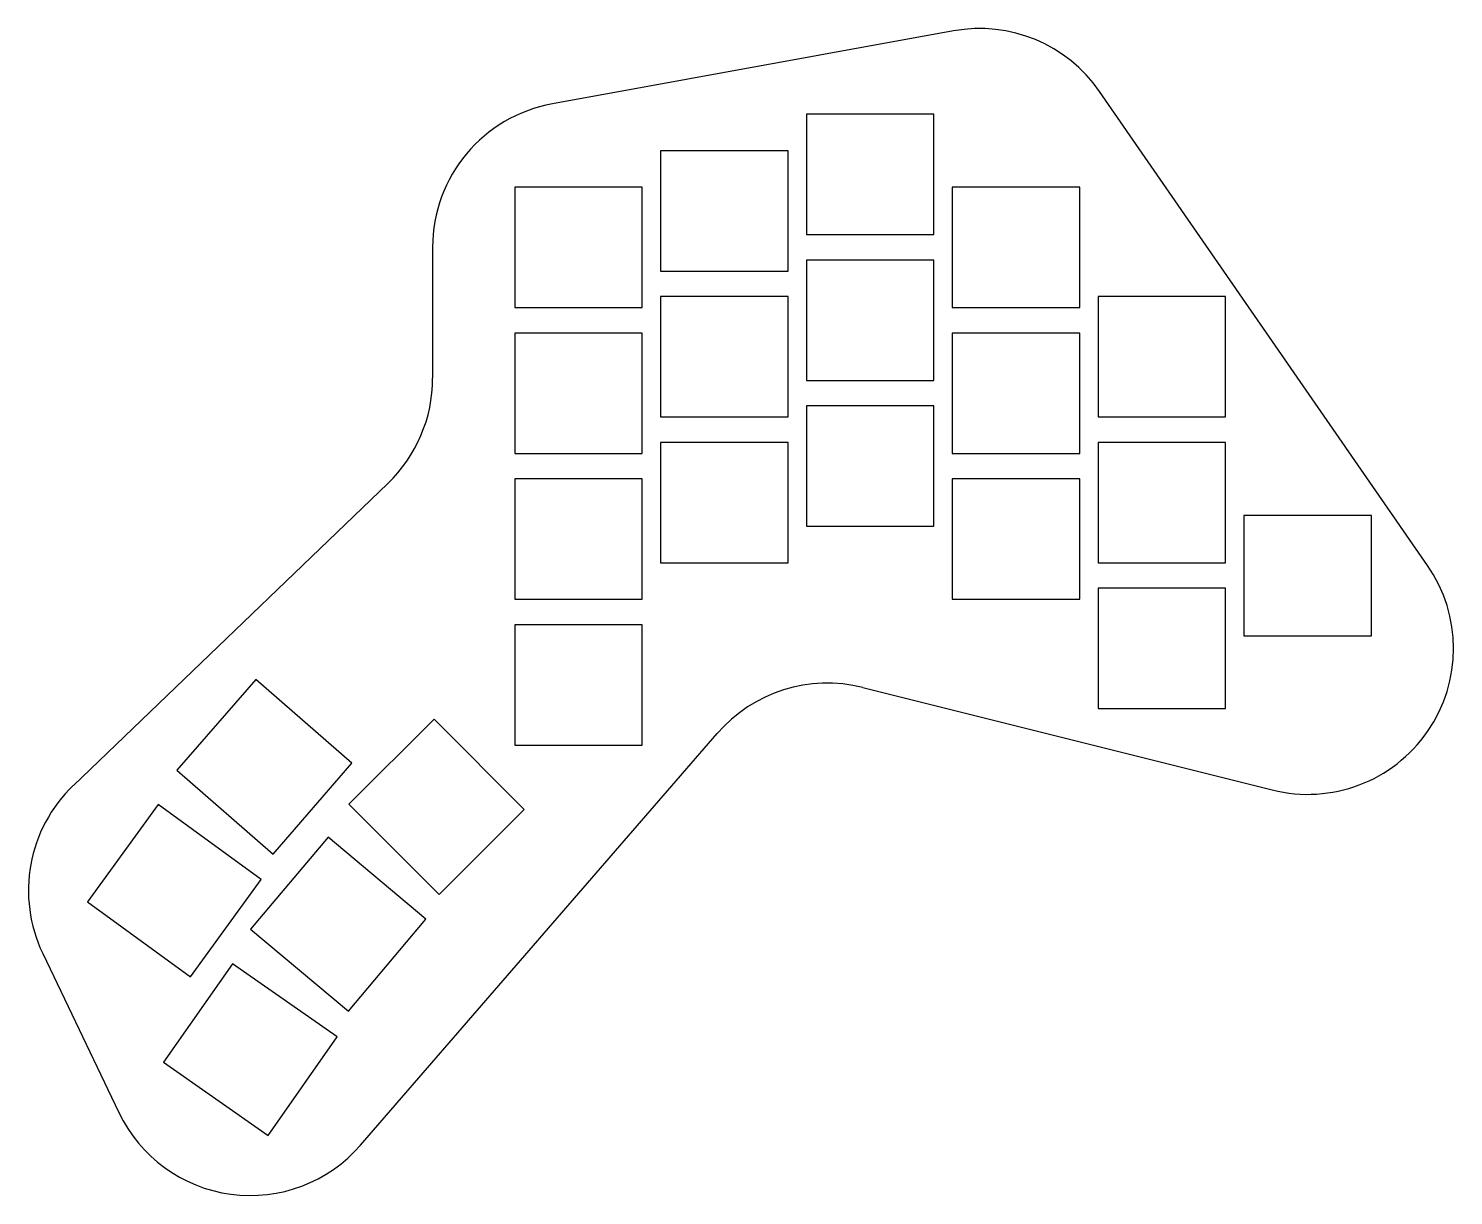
# Model space of a CAD drawing. Header units: millimetres. Extents: x 265 to 460, y -215 to -55.
import ezdxf

# ---------------------------------------------------------------- set-up
doc = ezdxf.new("R2010")
doc.units = ezdxf.units.MM

msp = doc.modelspace()

# ---------------------------------------------------------------- linework, layer by layer
for p, q in [((391.42, -55.32), (336.42, -65.32)), ((456.44, -128.62), (411.44, -63.62)), ((388.75, -66.75), (371.25, -66.75)), ((371.25, -66.75), (371.25, -83.25)), ((388.75, -83.25), (388.75, -66.75)), ((368.75, -71.75), (351.25, -71.75)), ((351.25, -71.75), (351.25, -88.25)), ((368.75, -88.25), (368.75, -71.75)), ((348.75, -76.75), (331.25, -76.75)), ((331.25, -76.75), (331.25, -93.25)), ((348.75, -93.25), (348.75, -76.75)), ((408.75, -76.75), (391.25, -76.75)), ((391.25, -76.75), (391.25, -93.25)), ((408.75, -93.25), (408.75, -76.75)), ((371.25, -83.25), (388.75, -83.25)), ((320, -85), (320, -102.95)), ((388.75, -86.75), (371.25, -86.75)), ((371.25, -86.75), (371.25, -103.25)), ((388.75, -103.25), (388.75, -86.75)), ((351.25, -88.25), (368.75, -88.25)), ((368.75, -91.75), (351.25, -91.75)), ((351.25, -91.75), (351.25, -108.25)), ((368.75, -108.25), (368.75, -91.75)), ((428.75, -91.75), (411.25, -91.75)), ((411.25, -91.75), (411.25, -108.25)), ((428.75, -108.25), (428.75, -91.75)), ((331.25, -93.25), (348.75, -93.25)), ((391.25, -93.25), (408.75, -93.25)), ((348.75, -96.75), (331.25, -96.75)), ((331.25, -96.75), (331.25, -113.25)), ((348.75, -113.25), (348.75, -96.75)), ((408.75, -96.75), (391.25, -96.75)), ((391.25, -96.75), (391.25, -113.25)), ((408.75, -113.25), (408.75, -96.75)), ((371.25, -103.25), (388.75, -103.25)), ((388.75, -106.75), (371.25, -106.75)), ((371.25, -106.75), (371.25, -123.25)), ((388.75, -123.25), (388.75, -106.75)), ((351.25, -108.25), (368.75, -108.25)), ((411.25, -108.25), (428.75, -108.25)), ((331.25, -113.25), (348.75, -113.25)), ((368.75, -111.75), (351.25, -111.75)), ((351.25, -111.75), (351.25, -128.25)), ((368.75, -128.25), (368.75, -111.75)), ((391.25, -113.25), (408.75, -113.25)), ((428.75, -111.75), (411.25, -111.75)), ((411.25, -111.75), (411.25, -128.25)), ((428.75, -128.25), (428.75, -111.75)), ((348.75, -116.75), (331.25, -116.75)), ((331.25, -116.75), (331.25, -133.25)), ((348.75, -133.25), (348.75, -116.75)), ((408.75, -116.75), (391.25, -116.75)), ((391.25, -116.75), (391.25, -133.25)), ((408.75, -133.25), (408.75, -116.75)), ((313.85, -117.38), (270.73, -158.77)), ((448.75, -121.75), (431.25, -121.75)), ((431.25, -121.75), (431.25, -138.25)), ((448.75, -138.25), (448.75, -121.75)), ((371.25, -123.25), (388.75, -123.25)), ((351.25, -128.25), (368.75, -128.25)), ((411.25, -128.25), (428.75, -128.25)), ((428.75, -131.75), (411.25, -131.75)), ((411.25, -131.75), (411.25, -148.25)), ((428.75, -148.25), (428.75, -131.75)), ((331.25, -133.25), (348.75, -133.25)), ((391.25, -133.25), (408.75, -133.25)), ((348.75, -136.75), (331.25, -136.75)), ((331.25, -136.75), (331.25, -153.25)), ((348.75, -153.25), (348.75, -136.75)), ((431.25, -138.25), (448.75, -138.25)), ((295.73, -144.24), (284.9, -156.69)), ((308.93, -155.72), (295.73, -144.24)), ((378.99, -145.36), (435.15, -159.4)), ((411.25, -148.25), (428.75, -148.25)), ((320.19, -149.69), (308.52, -161.36)), ((332.56, -162.06), (320.19, -149.69)), ((310.11, -208.1), (359.02, -151.67)), ((331.25, -153.25), (348.75, -153.25)), ((298.11, -168.18), (308.93, -155.72)), ((284.9, -156.69), (298.11, -168.18)), ((282.35, -161.38), (272.65, -174.73)), ((296.5, -171.67), (282.35, -161.38)), ((308.52, -161.36), (320.9, -173.73)), ((320.9, -173.73), (332.56, -162.06)), ((305.65, -165.85), (295.04, -178.49)), ((319.05, -177.1), (305.65, -165.85)), ((286.8, -185.02), (296.5, -171.67)), ((272.65, -174.73), (286.8, -185.02)), ((308.44, -189.74), (319.05, -177.1)), ((295.04, -178.49), (308.44, -189.74)), ((266.53, -181.83), (276.96, -203.63)), ((292.56, -183.22), (283.1, -196.74)), ((306.9, -193.26), (292.56, -183.22)), ((297.44, -206.78), (306.9, -193.26)), ((283.1, -196.74), (297.44, -206.78))]:
    msp.add_line(p, q)
for centre, start, end in [((395, -75), 34.6952, 100.3048), ((340, -85), 100.3048, 180), ((300, -102.95), 313.8256, 0), ((440, -140), 255.9638, 394.6952), ((374.14, -164.76), 75.9638, 139.0856), ((284.57, -173.2), 133.8256, 205.556), ((295, -195), 205.556, 319.0856)]:
    msp.add_arc(centre, 20, start, end)

doc.saveas('drawing.dxf')
